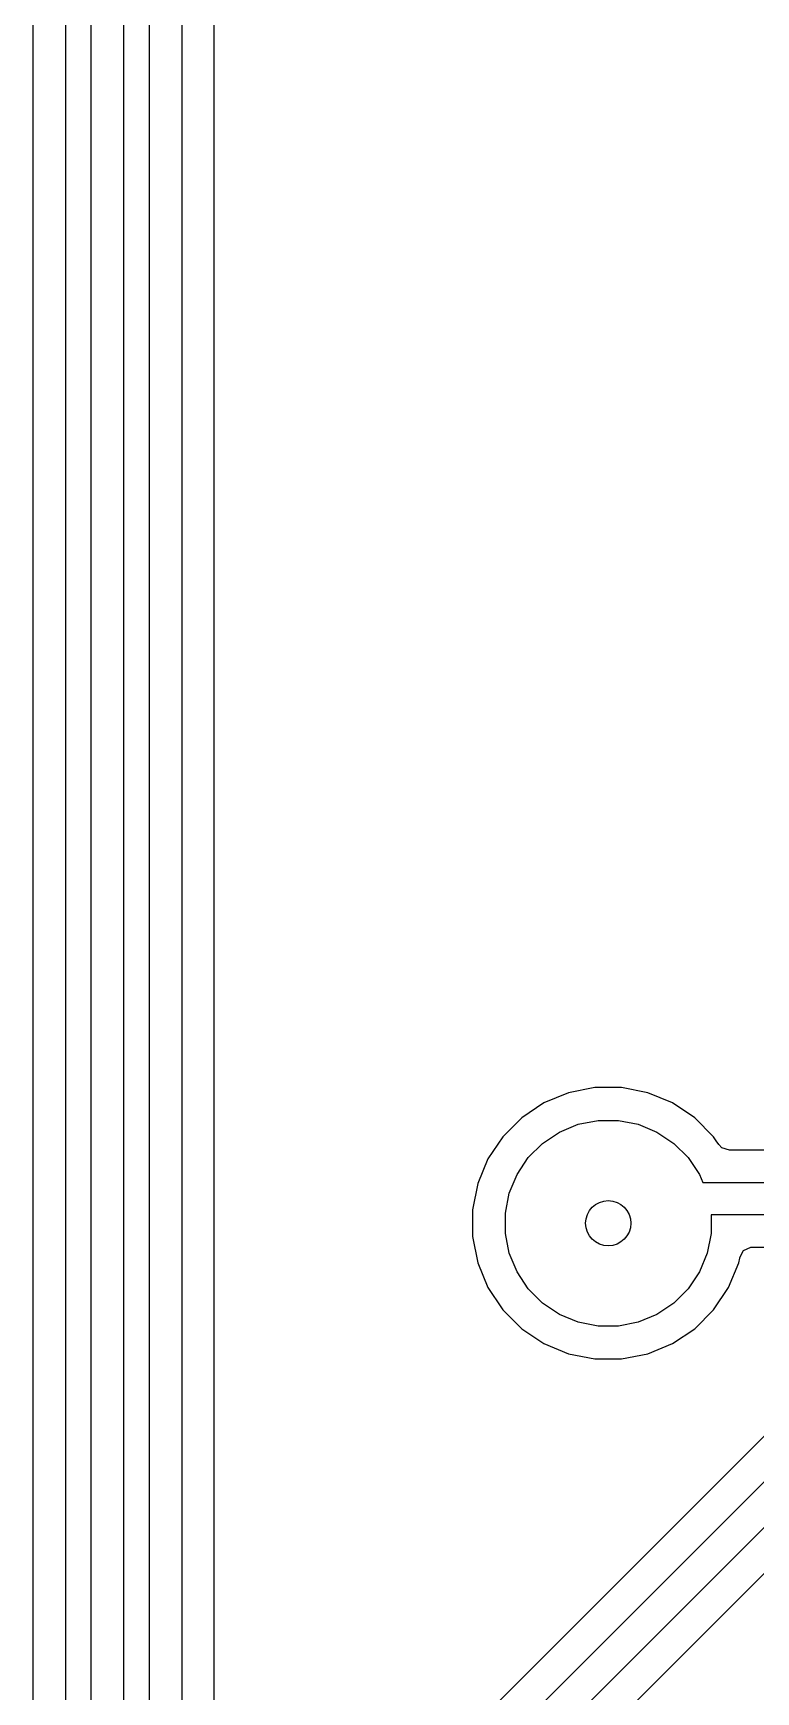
# Model space of a CAD drawing. Extents: x 0 to 130, y -140 to 0.
# Drawn here: x 31.95 to 37.54, y -99.42 to -86.58 of the extents above; entities that cross this region are included whole.
import ezdxf

# ---------------------------------------------------------------- set-up
doc = ezdxf.new("R2010")
doc.units = 0
doc.layers.add('BLACK', color=7, linetype='CONTINUOUS')

msp = doc.modelspace()

# ---------------------------------------------------------------- linework, layer by layer
at = {"layer": 'BLACK', "linetype": 'CONTINUOUS'}
for p, q in [((32.399, -119.942792), (32.399, -56.945208)), ((32.649, -56.996984), (32.649, -119.891015)), ((32.849, -119.756396), (32.849, -57.131604)), ((33.099, -57.18338), (33.099, -119.70462)), ((31.949, -132.734), (31.949, -57.94538)), ((32.199, -57.893604), (32.199, -132.682223)), ((33.3495, -101.488383), (33.3495, -85.223385)), ((35.902402, -94.859058), (35.730348, -94.97402)), ((36.093581, -94.779869), (35.902402, -94.859058)), ((36.296532, -94.7395), (36.093581, -94.779869)), ((36.296535, -94.7395), (36.296532, -94.7395)), ((36.503465, -94.7395), (36.296535, -94.7395)), ((36.503467, -94.7395), (36.503465, -94.7395)), ((36.706418, -94.779869), (36.503467, -94.7395)), ((36.897597, -94.859058), (36.706418, -94.779869)), ((37.069651, -94.97402), (36.897597, -94.859058)), ((35.730348, -94.97402), (35.58402, -95.120348)), ((37.069655, -94.974023), (37.069651, -94.97402)), ((37.215977, -95.120345), (37.069655, -94.974023)), ((35.892485, -95.171592), (36.022883, -95.084463)), ((36.022883, -95.084463), (36.167772, -95.024448)), ((36.167772, -95.024448), (36.321586, -94.993852)), ((36.321586, -94.993852), (36.478414, -94.993852)), ((36.478414, -94.993852), (36.632228, -95.024448)), ((36.632228, -95.024448), (36.777117, -95.084463)), ((36.777117, -95.084463), (36.907515, -95.171592)), ((35.58402, -95.120348), (35.469058, -95.292402)), ((35.781592, -95.282485), (35.892485, -95.171592)), ((36.907515, -95.171592), (37.018408, -95.282485)), ((37.236481, -95.151032), (37.215977, -95.120345)), ((37.256173, -95.180502), (37.236481, -95.151032)), ((37.280297, -95.205593), (37.256173, -95.180502)), ((37.338488, -95.2245), (37.280297, -95.205593)), ((37.884853, -95.2245), (37.338488, -95.2245)), ((35.469058, -95.292402), (35.389869, -95.483581)), ((35.694463, -95.412883), (35.781592, -95.282485)), ((37.018408, -95.282485), (37.105537, -95.412883)), ((35.389869, -95.483581), (35.3495, -95.686532)), ((35.634448, -95.557772), (35.694463, -95.412883)), ((37.105537, -95.412883), (37.131267, -95.475)), ((37.131267, -95.475), (41.624093, -95.475)), ((35.603852, -95.711586), (35.634448, -95.557772)), ((35.3495, -95.686532), (35.3495, -95.893467)), ((35.603852, -95.868414), (35.603852, -95.711586)), ((41.660022, -95.725), (37.196148, -95.725)), ((37.196148, -95.725), (37.196148, -95.868414)), ((35.634448, -96.022228), (35.603852, -95.868414)), ((37.196148, -95.868414), (37.165552, -96.022228)), ((35.3495, -95.893467), (35.389869, -96.096418)), ((37.418332, -96.055186), (37.448229, -96.001802)), ((37.448229, -96.001802), (37.503794, -95.976186)), ((37.503794, -95.976186), (37.51543, -95.9755)), ((37.51543, -95.9755), (41.431777, -95.9755)), ((35.389869, -96.096418), (35.469058, -96.287597)), ((35.694463, -96.167117), (35.634448, -96.022228)), ((37.165552, -96.022228), (37.105537, -96.167117)), ((37.330941, -96.287598), (37.41013, -96.09642)), ((37.41013, -96.09642), (37.417349, -96.060127)), ((37.417349, -96.060127), (37.418332, -96.055186)), ((35.781592, -96.297515), (35.694463, -96.167117)), ((37.105537, -96.167117), (37.018408, -96.297515)), ((38.644833, -96.398526), (33.643438, -101.399921)), ((35.469058, -96.287597), (35.57897, -96.452093)), ((35.892485, -96.408408), (35.781592, -96.297515)), ((37.018408, -96.297515), (36.907515, -96.408408)), ((37.215977, -96.459655), (37.330941, -96.287598)), ((35.57897, -96.452093), (35.584023, -96.459655)), ((35.584023, -96.459655), (35.730345, -96.605977)), ((36.022883, -96.495537), (35.892485, -96.408408)), ((36.167772, -96.555552), (36.022883, -96.495537)), ((36.777117, -96.495537), (36.632228, -96.555552)), ((36.907515, -96.408408), (36.777117, -96.495537)), ((37.069655, -96.605977), (37.215977, -96.459655)), ((33.785612, -101.612008), (38.787008, -96.610612)), ((35.730345, -96.605977), (35.902402, -96.720941)), ((36.321586, -96.586148), (36.167772, -96.555552)), ((36.478414, -96.586148), (36.321586, -96.586148)), ((36.632228, -96.555552), (36.478414, -96.586148)), ((36.897598, -96.720941), (37.069655, -96.605977)), ((35.902402, -96.720941), (36.09358, -96.80013)), ((36.70642, -96.80013), (36.897598, -96.720941)), ((38.927172, -96.824), (33.999, -101.752172)), ((36.09358, -96.80013), (36.296535, -96.8405)), ((36.296535, -96.8405), (36.296536, -96.8405)), ((36.296536, -96.8405), (36.503464, -96.8405)), ((36.503464, -96.8405), (36.503465, -96.8405)), ((36.503465, -96.8405), (36.70642, -96.80013)), ((35.642048, -100.463385), (39.001937, -97.103496))]:
    msp.add_line(p, q, dxfattribs=at)
at = {"layer": 'BLACK'}
msp.add_circle((36.4, -95.79), 0.175, dxfattribs=at)
msp.add_circle((36.4, -95.79), 0.175, dxfattribs=at)
at = {"layer": 'WHITE'}
msp.add_circle((36.4, -95.79), 0.175, dxfattribs=at)

doc.saveas('drawing.dxf')
